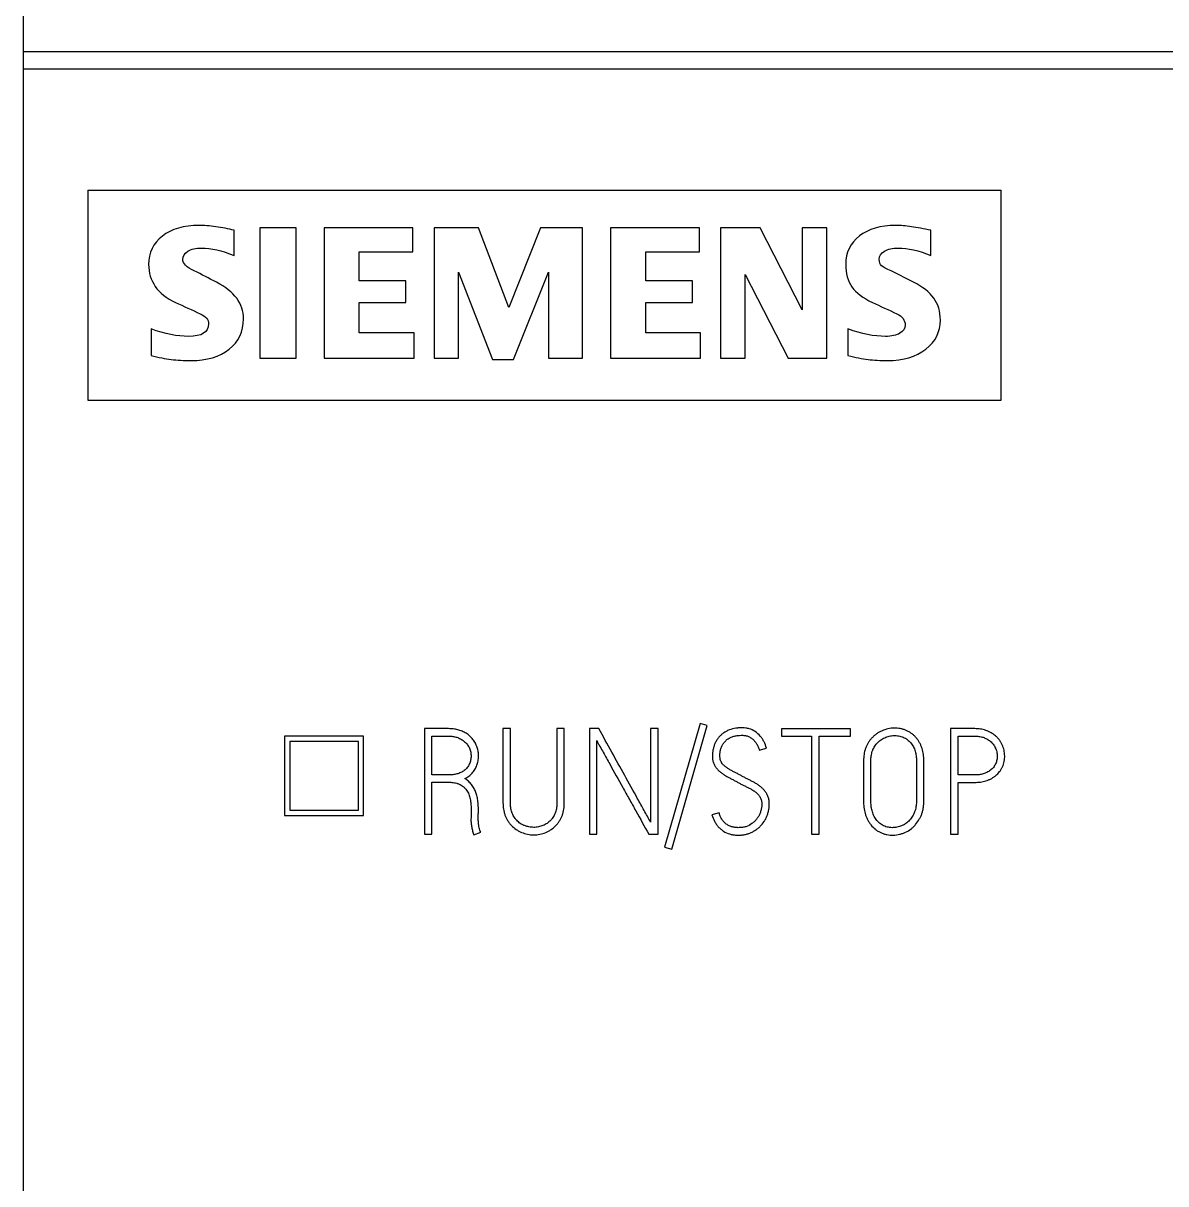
# Model space of a CAD drawing. Extents: x 0 to 420, y 0 to 297.
# Drawn here: x 86.23 to 107.88, y 192.13 to 214.12 of the extents above; entities that cross this region are included whole.
import ezdxf

# ---------------------------------------------------------------- set-up
doc = ezdxf.new("R2010")
doc.units = 0
doc.header["$LTSCALE"] = 23.1
doc.layers.add('10000_FRONT', color=7, linetype='CONTINUOUS')
doc.layers.add('10500_FRONT_LABELING', color=7, linetype='CONTINUOUS')

msp = doc.modelspace()

# ---------------------------------------------------------------- linework, layer by layer
at = {"layer": '10000_FRONT', "color": 7, "linetype": 'CONTINUOUS'}
for p, q in [((86.234, 236.105), (86.234, 146.105)), ((86.234, 213.585), (157.734, 213.585)), ((86.234, 213.252), (157.734, 213.252)), ((87.46, 210.959), (87.46, 206.975)), ((87.46, 210.959), (104.76, 210.959)), ((104.76, 206.975), (104.76, 210.959)), ((87.46, 206.975), (104.76, 206.975)), ((91.184, 200.613), (91.184, 199.111)), ((92.684, 200.613), (91.184, 200.613)), ((91.284, 200.513), (91.284, 199.211)), ((92.584, 200.513), (91.284, 200.513)), ((92.584, 199.211), (92.584, 200.513)), ((92.684, 199.111), (92.684, 200.613)), ((91.284, 199.211), (92.584, 199.211)), ((91.184, 199.111), (92.684, 199.111))]:
    msp.add_line(p, q, dxfattribs=at)
at = {"layer": '10500_FRONT_LABELING', "color": 7, "linetype": 'CONTINUOUS'}
for p, q in [((90.231, 209.719), (90.231, 210.198)), ((90.716, 210.243), (90.716, 207.774)), ((91.404, 210.243), (90.716, 210.243)), ((91.404, 207.774), (91.404, 210.243)), ((91.936, 210.243), (91.936, 207.774)), ((93.619, 210.243), (91.936, 210.243)), ((93.619, 209.786), (93.619, 210.243)), ((94.02, 210.243), (94.02, 207.774)), ((94.859, 210.243), (94.02, 210.243)), ((95.433, 208.733), (94.859, 210.243)), ((96.032, 210.243), (95.433, 208.733)), ((96.83, 210.243), (96.032, 210.243)), ((96.83, 207.774), (96.83, 210.243)), ((97.361, 210.243), (97.361, 207.774)), ((99.045, 210.243), (97.361, 210.243)), ((99.045, 209.786), (99.045, 210.243)), ((99.446, 210.243), (99.446, 207.774)), ((100.196, 210.243), (99.446, 210.243)), ((100.994, 208.687), (100.196, 210.243)), ((100.994, 210.243), (100.994, 208.687)), ((101.458, 210.243), (100.994, 210.243)), ((101.458, 207.774), (101.458, 210.243)), ((103.433, 209.719), (103.433, 210.198)), ((92.598, 209.24), (92.598, 209.786)), ((92.598, 209.786), (93.619, 209.786)), ((98.028, 209.24), (98.028, 209.786)), ((98.028, 209.786), (99.045, 209.786)), ((94.484, 207.774), (94.484, 209.403)), ((94.484, 209.403), (95.126, 207.751)), ((95.521, 207.751), (96.188, 209.403)), ((96.188, 209.403), (96.188, 207.774)), ((99.91, 207.774), (99.91, 209.358)), ((99.91, 209.358), (100.728, 207.774)), ((103.1, 209.212), (102.678, 209.431)), ((93.483, 209.24), (92.598, 209.24)), ((93.483, 208.828), (93.483, 209.24)), ((98.915, 209.24), (98.028, 209.24)), ((98.915, 208.828), (98.915, 209.24)), ((92.598, 208.253), (92.598, 208.828)), ((92.598, 208.828), (93.483, 208.828)), ((98.028, 208.253), (98.028, 208.828)), ((98.028, 208.828), (98.915, 208.828)), ((88.657, 208.326), (88.657, 207.824)), ((93.64, 208.253), (92.598, 208.253)), ((93.64, 207.774), (93.64, 208.253)), ((99.066, 208.253), (98.028, 208.253)), ((99.066, 207.774), (99.066, 208.253)), ((101.859, 208.326), (101.859, 207.824)), ((90.716, 207.774), (91.404, 207.774)), ((91.936, 207.774), (93.64, 207.774)), ((94.02, 207.774), (94.484, 207.774)), ((96.188, 207.774), (96.83, 207.774)), ((97.361, 207.774), (99.066, 207.774)), ((99.446, 207.774), (99.91, 207.774)), ((100.728, 207.774), (101.458, 207.774)), ((95.126, 207.751), (95.521, 207.751)), ((93.834, 200.755), (93.834, 198.755)), ((94.295, 200.755), (93.834, 200.755)), ((95.324, 200.757), (95.324, 199.348)), ((95.466, 200.757), (95.324, 200.757)), ((95.466, 199.348), (95.466, 200.757)), ((96.345, 200.757), (96.345, 199.348)), ((96.486, 200.757), (96.345, 200.757)), ((96.486, 199.348), (96.486, 200.757)), ((96.961, 200.755), (96.961, 198.755)), ((97.141, 200.755), (96.961, 200.755)), ((98.12, 200.755), (98.12, 198.985)), ((98.262, 200.755), (98.12, 200.755)), ((98.262, 198.755), (98.262, 200.755)), ((99.059, 200.852), (98.384, 198.508)), ((98.52, 198.469), (99.194, 200.813)), ((99.194, 200.813), (99.059, 200.852)), ((100.599, 200.752), (100.599, 200.61)), ((101.906, 200.752), (100.599, 200.752)), ((101.906, 200.61), (101.906, 200.752)), ((103.803, 200.755), (103.803, 198.755)), ((104.264, 200.755), (103.803, 200.755)), ((93.976, 199.881), (93.976, 200.613)), ((93.976, 200.613), (94.295, 200.613)), ((97.099, 198.755), (97.099, 200.53)), ((100.599, 200.61), (101.171, 200.61)), ((101.171, 200.61), (101.171, 198.755)), ((101.312, 198.755), (101.312, 200.61)), ((101.312, 200.61), (101.906, 200.61)), ((103.945, 199.878), (103.945, 200.613)), ((103.945, 200.613), (104.264, 200.613)), ((100.18, 200.35), (100.316, 200.388)), ((102.155, 200.15), (102.155, 199.387)), ((102.294, 199.387), (102.294, 200.15)), ((103.157, 200.15), (103.157, 199.387)), ((103.298, 199.387), (103.298, 200.15)), ((94.317, 199.881), (93.976, 199.881)), ((104.264, 199.878), (103.945, 199.878)), ((93.976, 198.755), (93.976, 199.739)), ((93.976, 199.739), (94.312, 199.739)), ((103.945, 198.755), (103.945, 199.737)), ((103.945, 199.737), (104.264, 199.737)), ((94.719, 199.24), (94.719, 199.065)), ((94.858, 199.157), (94.858, 199.212)), ((94.719, 199.065), (94.717, 199.04)), ((99.42, 199.162), (99.284, 199.123)), ((93.834, 198.755), (93.976, 198.755)), ((94.772, 198.741), (94.902, 198.791)), ((96.961, 198.755), (97.099, 198.755)), ((98.087, 198.755), (98.262, 198.755)), ((101.171, 198.755), (101.312, 198.755)), ((103.803, 198.755), (103.945, 198.755)), ((98.384, 198.508), (98.52, 198.469))]:
    msp.add_line(p, q, dxfattribs=at)
for points, knots in [([(89.885, 210.263), (89.765, 210.28), (89.658, 210.288), (89.276, 210.288), (89.045, 210.221), (88.697, 209.95), (88.61, 209.771), (88.61, 209.392), (88.653, 209.253), (88.819, 209.013), (88.948, 208.911), (89.121, 208.828)], [0, 0, 0, 0, 0.087042, 0.087042, 0.353828, 0.353828, 0.619885, 0.619885, 0.809501, 0.809501, 1, 1, 1, 1]), ([(103.063, 210.263), (102.955, 210.28), (102.857, 210.288), (102.478, 210.288), (102.248, 210.222), (101.903, 209.955), (101.818, 209.776), (101.818, 209.377), (101.856, 209.235), (102.013, 209.013), (102.142, 208.915), (102.323, 208.828)], [0, 0, 0, 0, 0.081455, 0.081455, 0.340194, 0.340194, 0.600254, 0.600254, 0.8003, 0.8003, 1, 1, 1, 1]), ([(89.475, 209.431), (89.33, 209.495), (89.257, 209.567), (89.257, 209.705), (89.289, 209.757), (89.417, 209.839), (89.504, 209.86), (89.791, 209.86), (89.998, 209.813), (90.231, 209.719)], [0, 0, 0, 0, 0.261575, 0.261575, 0.462575, 0.462575, 0.663575, 0.663575, 1, 1, 1, 1]), ([(102.498, 209.525), (102.468, 209.553), (102.454, 209.593), (102.454, 209.71), (102.486, 209.761), (102.614, 209.84), (102.702, 209.86), (102.994, 209.86), (103.2, 209.813), (103.433, 209.719)], [0, 0, 0, 0, 0.182565, 0.182565, 0.408598, 0.408598, 0.634631, 0.634631, 1, 1, 1, 1]), ([(88.657, 207.824), (88.8, 207.786), (88.927, 207.761), (89.149, 207.735), (89.274, 207.728), (89.715, 207.728), (89.956, 207.799), (90.318, 208.085), (90.408, 208.277), (90.408, 208.807), (90.237, 209.035), (89.757, 209.285), (89.616, 209.358), (89.475, 209.431)], [0, 0, 0, 0, 0.100187, 0.100187, 0.199698, 0.199698, 0.416215, 0.416215, 0.632733, 0.632733, 0.892257, 0.892257, 1, 1, 1, 1]), ([(101.859, 207.824), (102.002, 207.786), (102.129, 207.761), (102.351, 207.735), (102.474, 207.728), (102.909, 207.728), (103.15, 207.8), (103.519, 208.085), (103.61, 208.269), (103.61, 208.661), (103.569, 208.799), (103.402, 209.025), (103.274, 209.125), (103.1, 209.212)], [0, 0, 0, 0, 0.10411, 0.10411, 0.207517, 0.207517, 0.43653, 0.43653, 0.666137, 0.666137, 0.833734, 0.833734, 1, 1, 1, 1]), ([(89.121, 208.828), (89.277, 208.757), (89.434, 208.686), (89.695, 208.565), (89.746, 208.501), (89.746, 208.264), (89.62, 208.185), (89.154, 208.185), (88.918, 208.232), (88.657, 208.326)], [0, 0, 0, 0, 0.242389, 0.242389, 0.405121, 0.405121, 0.728891, 0.728891, 1, 1, 1, 1]), ([(102.323, 208.828), (102.478, 208.757), (102.632, 208.686), (102.891, 208.565), (102.943, 208.493), (102.943, 208.335), (102.91, 208.284), (102.778, 208.205), (102.686, 208.185), (102.356, 208.185), (102.12, 208.232), (101.859, 208.326)], [0, 0, 0, 0, 0.287648, 0.287648, 0.482601, 0.482601, 0.61717, 0.61717, 0.753642, 0.753642, 1, 1, 1, 1]), ([(94.603, 199.809), (94.629, 199.822), (94.653, 199.837), (94.688, 199.863), (94.699, 199.872), (94.72, 199.891), (94.731, 199.902), (94.76, 199.934), (94.777, 199.957), (94.799, 199.994), (94.805, 200.007), (94.818, 200.033), (94.823, 200.047), (94.839, 200.087), (94.847, 200.115), (94.855, 200.157), (94.857, 200.172), (94.86, 200.201), (94.861, 200.215), (94.861, 200.258), (94.859, 200.287), (94.852, 200.33), (94.85, 200.344), (94.843, 200.372), (94.839, 200.386), (94.825, 200.427), (94.814, 200.453), (94.794, 200.492), (94.786, 200.504), (94.771, 200.528), (94.762, 200.54), (94.736, 200.574), (94.716, 200.595), (94.684, 200.624), (94.673, 200.634), (94.65, 200.651), (94.638, 200.659), (94.601, 200.682), (94.575, 200.695), (94.536, 200.712), (94.522, 200.718), (94.494, 200.727), (94.453, 200.739), (94.41, 200.747), (94.353, 200.753), (94.324, 200.755), (94.295, 200.755)], [0, 0, 0, 0, 0.0625, 0.0625, 0.09375, 0.09375, 0.125, 0.125, 0.1875, 0.1875, 0.21875, 0.21875, 0.25, 0.25, 0.3125, 0.3125, 0.34375, 0.34375, 0.375, 0.375, 0.4375, 0.4375, 0.46875, 0.46875, 0.5, 0.5, 0.5625, 0.5625, 0.59375, 0.59375, 0.625, 0.625, 0.6875, 0.6875, 0.71875, 0.71875, 0.75, 0.75, 0.8125, 0.8125, 0.84375, 0.84375, 0.875, 0.9375, 0.9375, 1, 1, 1, 1]), ([(98.12, 198.985), (98.1, 199.022), (98.08, 199.059), (98.039, 199.132), (98.018, 199.169), (97.957, 199.28), (97.916, 199.353), (97.793, 199.574), (97.711, 199.722), (97.548, 200.017), (97.466, 200.164), (97.304, 200.459), (97.222, 200.607), (97.141, 200.755)], [0, 0, 0, 0, 0.0625, 0.0625, 0.125, 0.125, 0.25, 0.25, 0.5, 0.5, 0.75, 0.75, 1, 1, 1, 1]), ([(100.316, 200.388), (100.304, 200.429), (100.289, 200.469), (100.26, 200.526), (100.249, 200.544), (100.232, 200.571), (100.225, 200.579), (100.213, 200.597), (100.206, 200.605), (100.171, 200.646), (100.14, 200.675), (100.068, 200.723), (100.029, 200.741), (99.978, 200.756), (99.967, 200.758), (99.946, 200.763), (99.936, 200.765), (99.904, 200.769), (99.883, 200.771), (99.84, 200.772), (99.819, 200.771), (99.776, 200.768), (99.755, 200.765), (99.691, 200.755), (99.65, 200.745), (99.6, 200.726), (99.59, 200.722), (99.571, 200.713), (99.561, 200.708), (99.533, 200.693), (99.515, 200.682), (99.489, 200.663), (99.48, 200.657), (99.464, 200.643), (99.456, 200.636), (99.433, 200.613), (99.418, 200.597), (99.392, 200.564), (99.38, 200.546), (99.363, 200.519), (99.358, 200.509), (99.348, 200.49), (99.344, 200.481), (99.331, 200.451), (99.324, 200.431), (99.314, 200.401), (99.312, 200.39), (99.307, 200.369), (99.304, 200.359), (99.299, 200.327), (99.296, 200.306), (99.293, 200.263), (99.292, 200.242), (99.293, 200.21), (99.294, 200.199), (99.296, 200.178), (99.297, 200.167), (99.303, 200.135), (99.309, 200.115), (99.32, 200.085), (99.325, 200.075), (99.335, 200.056), (99.341, 200.047), (99.352, 200.029), (99.359, 200.02), (99.372, 200.003), (99.379, 199.995), (99.393, 199.979), (99.4, 199.971), (99.416, 199.956), (99.423, 199.949), (99.448, 199.928), (99.464, 199.915), (99.499, 199.89), (99.517, 199.878), (99.553, 199.856), (99.572, 199.845), (99.61, 199.825), (99.629, 199.816), (99.667, 199.796), (99.686, 199.786), (99.724, 199.765), (99.743, 199.755), (99.78, 199.734), (99.799, 199.724), (99.837, 199.704), (99.856, 199.694), (99.894, 199.675), (99.914, 199.665), (99.952, 199.647), (99.972, 199.638), (100.01, 199.618), (100.029, 199.607), (100.056, 199.59), (100.065, 199.585), (100.083, 199.573), (100.092, 199.566), (100.109, 199.553), (100.117, 199.547), (100.134, 199.532), (100.141, 199.525), (100.156, 199.51), (100.164, 199.502), (100.177, 199.485), (100.184, 199.476), (100.195, 199.458), (100.2, 199.449), (100.21, 199.429), (100.213, 199.419), (100.219, 199.398), (100.222, 199.388), (100.225, 199.367), (100.226, 199.356), (100.228, 199.323), (100.228, 199.302), (100.223, 199.26), (100.219, 199.239), (100.209, 199.197), (100.203, 199.176), (100.188, 199.136), (100.179, 199.117), (100.163, 199.089), (100.158, 199.079), (100.146, 199.061), (100.139, 199.053), (100.12, 199.027), (100.106, 199.011), (100.083, 198.989), (100.075, 198.982), (100.058, 198.969), (100.049, 198.962), (100.005, 198.931), (99.968, 198.911), (99.916, 198.895), (99.905, 198.893), (99.884, 198.888), (99.853, 198.883), (99.82, 198.88), (99.788, 198.879), (99.777, 198.879), (99.756, 198.88), (99.745, 198.881), (99.713, 198.884), (99.692, 198.887), (99.661, 198.895), (99.651, 198.898), (99.63, 198.905), (99.62, 198.909), (99.591, 198.923), (99.572, 198.934), (99.547, 198.954), (99.538, 198.961), (99.522, 198.975), (99.515, 198.983), (99.493, 199.007), (99.48, 199.024), (99.463, 199.052), (99.457, 199.061), (99.447, 199.081), (99.443, 199.09), (99.431, 199.12), (99.425, 199.141), (99.42, 199.162)], [0, 0, 0, 0, 0.03125, 0.03125, 0.046875, 0.046875, 0.054688, 0.054688, 0.0625, 0.0625, 0.09375, 0.09375, 0.125, 0.125, 0.132812, 0.132812, 0.140625, 0.140625, 0.15625, 0.15625, 0.171875, 0.171875, 0.1875, 0.1875, 0.21875, 0.21875, 0.226562, 0.226562, 0.234375, 0.234375, 0.25, 0.25, 0.257812, 0.257812, 0.265625, 0.265625, 0.28125, 0.28125, 0.296875, 0.296875, 0.304688, 0.304688, 0.3125, 0.3125, 0.328125, 0.328125, 0.335938, 0.335938, 0.34375, 0.34375, 0.359375, 0.359375, 0.375, 0.375, 0.382812, 0.382812, 0.390625, 0.390625, 0.40625, 0.40625, 0.414062, 0.414062, 0.421875, 0.421875, 0.429688, 0.429688, 0.4375, 0.4375, 0.445312, 0.445312, 0.453125, 0.453125, 0.46875, 0.46875, 0.484375, 0.484375, 0.5, 0.5, 0.515625, 0.515625, 0.53125, 0.53125, 0.546875, 0.546875, 0.5625, 0.5625, 0.578125, 0.578125, 0.59375, 0.59375, 0.609375, 0.609375, 0.625, 0.625, 0.632812, 0.632812, 0.640625, 0.640625, 0.648438, 0.648438, 0.65625, 0.65625, 0.664062, 0.664062, 0.671875, 0.671875, 0.679688, 0.679688, 0.6875, 0.6875, 0.695312, 0.695312, 0.703125, 0.703125, 0.71875, 0.71875, 0.734375, 0.734375, 0.75, 0.75, 0.765625, 0.765625, 0.773438, 0.773438, 0.78125, 0.78125, 0.796875, 0.796875, 0.804688, 0.804688, 0.8125, 0.8125, 0.84375, 0.84375, 0.851562, 0.851562, 0.859375, 0.875, 0.875, 0.882812, 0.882812, 0.890625, 0.890625, 0.90625, 0.90625, 0.914062, 0.914062, 0.921875, 0.921875, 0.9375, 0.9375, 0.945312, 0.945312, 0.953125, 0.953125, 0.96875, 0.96875, 0.976562, 0.976562, 0.984375, 0.984375, 1, 1, 1, 1]), ([(103.298, 200.15), (103.298, 200.189), (103.296, 200.228), (103.285, 200.305), (103.276, 200.343), (103.258, 200.399), (103.251, 200.417), (103.236, 200.453), (103.219, 200.488), (103.198, 200.521), (103.176, 200.553), (103.164, 200.569), (103.138, 200.599), (103.124, 200.613), (103.096, 200.639), (103.081, 200.652), (103.058, 200.67), (103.05, 200.675), (103.033, 200.686), (103.025, 200.691), (102.999, 200.706), (102.982, 200.714), (102.946, 200.73), (102.927, 200.736), (102.899, 200.745), (102.89, 200.748), (102.871, 200.752), (102.861, 200.754), (102.812, 200.763), (102.773, 200.766), (102.715, 200.765), (102.695, 200.764), (102.656, 200.759), (102.636, 200.755), (102.579, 200.742), (102.542, 200.73), (102.497, 200.71), (102.488, 200.706), (102.47, 200.697), (102.461, 200.693), (102.436, 200.678), (102.419, 200.668), (102.388, 200.645), (102.372, 200.633), (102.35, 200.614), (102.343, 200.608), (102.328, 200.594), (102.321, 200.587), (102.301, 200.565), (102.289, 200.551), (102.265, 200.519), (102.254, 200.503), (102.234, 200.47), (102.225, 200.453), (102.207, 200.417), (102.2, 200.399), (102.186, 200.362), (102.181, 200.344), (102.171, 200.306), (102.167, 200.287), (102.161, 200.248), (102.159, 200.228), (102.156, 200.189), (102.155, 200.17), (102.155, 200.15)], [0, 0, 0, 0, 0.0625, 0.0625, 0.125, 0.125, 0.15625, 0.15625, 0.1875, 0.21875, 0.21875, 0.25, 0.25, 0.28125, 0.28125, 0.3125, 0.3125, 0.328125, 0.328125, 0.34375, 0.34375, 0.375, 0.375, 0.40625, 0.40625, 0.421875, 0.421875, 0.4375, 0.4375, 0.5, 0.5, 0.53125, 0.53125, 0.5625, 0.5625, 0.625, 0.625, 0.640625, 0.640625, 0.65625, 0.65625, 0.6875, 0.6875, 0.71875, 0.71875, 0.734375, 0.734375, 0.75, 0.75, 0.78125, 0.78125, 0.8125, 0.8125, 0.84375, 0.84375, 0.875, 0.875, 0.90625, 0.90625, 0.9375, 0.9375, 0.96875, 0.96875, 1, 1, 1, 1]), ([(104.264, 199.737), (104.299, 199.737), (104.335, 199.739), (104.405, 199.748), (104.439, 199.755), (104.49, 199.771), (104.507, 199.777), (104.54, 199.79), (104.556, 199.798), (104.587, 199.815), (104.602, 199.824), (104.632, 199.844), (104.646, 199.855), (104.687, 199.889), (104.712, 199.914), (104.744, 199.956), (104.754, 199.971), (104.772, 200.002), (104.781, 200.018), (104.802, 200.066), (104.813, 200.1), (104.827, 200.17), (104.83, 200.206), (104.829, 200.259), (104.828, 200.276), (104.824, 200.312), (104.821, 200.33), (104.809, 200.381), (104.798, 200.415), (104.78, 200.456), (104.776, 200.464), (104.767, 200.48), (104.763, 200.487), (104.75, 200.51), (104.74, 200.525), (104.719, 200.553), (104.708, 200.567), (104.684, 200.593), (104.671, 200.606), (104.631, 200.641), (104.601, 200.661), (104.555, 200.687), (104.539, 200.695), (104.507, 200.71), (104.49, 200.717), (104.457, 200.728), (104.44, 200.733), (104.405, 200.741), (104.388, 200.745), (104.335, 200.752), (104.299, 200.755), (104.264, 200.755)], [0, 0, 0, 0, 0.0625, 0.0625, 0.125, 0.125, 0.15625, 0.15625, 0.1875, 0.1875, 0.21875, 0.21875, 0.25, 0.25, 0.3125, 0.3125, 0.34375, 0.34375, 0.375, 0.375, 0.4375, 0.4375, 0.5, 0.5, 0.53125, 0.53125, 0.5625, 0.5625, 0.625, 0.625, 0.640625, 0.640625, 0.65625, 0.65625, 0.6875, 0.6875, 0.71875, 0.71875, 0.75, 0.75, 0.8125, 0.8125, 0.84375, 0.84375, 0.875, 0.875, 0.90625, 0.90625, 0.9375, 0.9375, 1, 1, 1, 1]), ([(94.295, 200.613), (94.321, 200.613), (94.347, 200.612), (94.397, 200.605), (94.422, 200.599), (94.472, 200.584), (94.496, 200.574), (94.541, 200.55), (94.562, 200.536), (94.593, 200.512), (94.603, 200.503), (94.621, 200.485), (94.639, 200.467), (94.654, 200.446), (94.668, 200.424), (94.675, 200.413), (94.692, 200.378), (94.701, 200.354), (94.711, 200.316), (94.713, 200.304), (94.717, 200.278), (94.718, 200.265), (94.72, 200.24), (94.719, 200.227), (94.718, 200.201), (94.716, 200.188), (94.71, 200.15), (94.703, 200.125), (94.689, 200.089), (94.684, 200.077), (94.672, 200.054), (94.665, 200.043), (94.642, 200.012), (94.625, 199.993), (94.586, 199.959), (94.564, 199.945), (94.53, 199.926), (94.518, 199.921), (94.495, 199.91), (94.482, 199.906), (94.446, 199.894), (94.42, 199.889), (94.369, 199.882), (94.343, 199.881), (94.317, 199.881)], [0, 0, 0, 0, 0.0625, 0.0625, 0.125, 0.125, 0.1875, 0.1875, 0.25, 0.25, 0.28125, 0.28125, 0.3125, 0.34375, 0.34375, 0.375, 0.375, 0.4375, 0.4375, 0.46875, 0.46875, 0.5, 0.5, 0.53125, 0.53125, 0.5625, 0.5625, 0.625, 0.625, 0.65625, 0.65625, 0.6875, 0.6875, 0.75, 0.75, 0.8125, 0.8125, 0.84375, 0.84375, 0.875, 0.875, 0.9375, 0.9375, 1, 1, 1, 1]), ([(97.099, 200.53), (97.109, 200.511), (97.119, 200.492), (97.139, 200.455), (97.15, 200.437), (97.181, 200.381), (97.202, 200.345), (97.264, 200.234), (97.305, 200.16), (97.428, 199.938), (97.51, 199.79), (97.614, 199.605), (97.634, 199.568), (97.675, 199.494), (97.696, 199.457), (97.758, 199.346), (97.799, 199.272), (97.922, 199.05), (98.005, 198.903), (98.087, 198.755)], [0, 0, 0, 0, 0.03125, 0.03125, 0.0625, 0.0625, 0.125, 0.125, 0.25, 0.25, 0.5, 0.5, 0.5625, 0.5625, 0.625, 0.625, 0.75, 0.75, 1, 1, 1, 1]), ([(99.284, 199.123), (99.297, 199.082), (99.312, 199.042), (99.341, 198.985), (99.352, 198.966), (99.37, 198.939), (99.376, 198.931), (99.389, 198.913), (99.396, 198.905), (99.417, 198.881), (99.433, 198.866), (99.457, 198.845), (99.465, 198.838), (99.483, 198.825), (99.492, 198.819), (99.537, 198.79), (99.576, 198.772), (99.629, 198.757), (99.639, 198.754), (99.66, 198.75), (99.671, 198.748), (99.702, 198.742), (99.724, 198.74), (99.766, 198.738), (99.788, 198.738), (99.82, 198.739), (99.831, 198.739), (99.853, 198.741), (99.863, 198.742), (99.895, 198.747), (99.916, 198.751), (99.957, 198.761), (99.978, 198.768), (100.008, 198.78), (100.018, 198.784), (100.038, 198.793), (100.047, 198.798), (100.076, 198.813), (100.094, 198.824), (100.13, 198.848), (100.147, 198.86), (100.172, 198.881), (100.18, 198.889), (100.196, 198.903), (100.203, 198.911), (100.24, 198.95), (100.265, 198.985), (100.293, 199.031), (100.298, 199.041), (100.308, 199.06), (100.312, 199.07), (100.325, 199.099), (100.333, 199.12), (100.346, 199.16), (100.352, 199.181), (100.359, 199.213), (100.36, 199.223), (100.364, 199.245), (100.365, 199.255), (100.368, 199.288), (100.369, 199.309), (100.369, 199.352), (100.367, 199.373), (100.361, 199.416), (100.356, 199.438), (100.346, 199.468), (100.342, 199.478), (100.334, 199.498), (100.329, 199.508), (100.313, 199.536), (100.289, 199.572), (100.26, 199.604), (100.237, 199.627), (100.229, 199.634), (100.213, 199.648), (100.188, 199.669), (100.162, 199.687), (100.126, 199.711), (100.108, 199.722), (100.071, 199.743), (100.052, 199.753), (100.014, 199.772), (99.995, 199.781), (99.957, 199.8), (99.938, 199.81), (99.901, 199.83), (99.882, 199.84), (99.844, 199.86), (99.826, 199.87), (99.788, 199.89), (99.769, 199.9), (99.731, 199.919), (99.712, 199.929), (99.674, 199.948), (99.655, 199.958), (99.618, 199.979), (99.6, 199.99), (99.564, 200.013), (99.547, 200.025), (99.514, 200.053), (99.499, 200.068), (99.479, 200.093), (99.473, 200.102), (99.464, 200.115), (99.461, 200.12), (99.456, 200.13), (99.454, 200.134), (99.448, 200.149), (99.444, 200.159), (99.439, 200.18), (99.437, 200.191), (99.435, 200.212), (99.434, 200.223), (99.434, 200.244), (99.434, 200.265), (99.436, 200.287), (99.438, 200.308), (99.44, 200.319), (99.445, 200.35), (99.45, 200.371), (99.46, 200.401), (99.464, 200.411), (99.473, 200.43), (99.478, 200.44), (99.495, 200.468), (99.507, 200.485), (99.528, 200.509), (99.535, 200.517), (99.551, 200.532), (99.559, 200.54), (99.584, 200.56), (99.602, 200.571), (99.631, 200.586), (99.64, 200.59), (99.66, 200.599), (99.67, 200.603), (99.701, 200.613), (99.722, 200.617), (99.753, 200.622), (99.764, 200.623), (99.785, 200.625), (99.795, 200.627), (99.827, 200.629), (99.849, 200.63), (99.881, 200.629), (99.891, 200.628), (99.912, 200.625), (99.923, 200.623), (99.954, 200.616), (99.974, 200.608), (100.002, 200.593), (100.011, 200.588), (100.029, 200.576), (100.038, 200.57), (100.054, 200.557), (100.062, 200.55), (100.078, 200.535), (100.085, 200.527), (100.099, 200.511), (100.105, 200.502), (100.118, 200.485), (100.124, 200.476), (100.14, 200.449), (100.15, 200.429), (100.167, 200.39), (100.175, 200.37), (100.18, 200.35)], [0, 0, 0, 0, 0.03125, 0.03125, 0.046875, 0.046875, 0.054688, 0.054688, 0.0625, 0.0625, 0.078125, 0.078125, 0.085938, 0.085938, 0.09375, 0.09375, 0.125, 0.125, 0.132812, 0.132812, 0.140625, 0.140625, 0.15625, 0.15625, 0.171875, 0.171875, 0.179688, 0.179688, 0.1875, 0.1875, 0.203125, 0.203125, 0.21875, 0.21875, 0.226562, 0.226562, 0.234375, 0.234375, 0.25, 0.25, 0.265625, 0.265625, 0.273438, 0.273438, 0.28125, 0.28125, 0.3125, 0.3125, 0.320312, 0.320312, 0.328125, 0.328125, 0.34375, 0.34375, 0.359375, 0.359375, 0.367188, 0.367188, 0.375, 0.375, 0.390625, 0.390625, 0.40625, 0.40625, 0.421875, 0.421875, 0.429688, 0.429688, 0.4375, 0.4375, 0.453125, 0.46875, 0.46875, 0.476562, 0.476562, 0.484375, 0.5, 0.5, 0.515625, 0.515625, 0.53125, 0.53125, 0.546875, 0.546875, 0.5625, 0.5625, 0.578125, 0.578125, 0.59375, 0.59375, 0.609375, 0.609375, 0.625, 0.625, 0.640625, 0.640625, 0.65625, 0.65625, 0.671875, 0.671875, 0.6875, 0.6875, 0.695312, 0.695312, 0.699219, 0.699219, 0.703125, 0.703125, 0.710938, 0.710938, 0.71875, 0.71875, 0.726562, 0.726562, 0.734375, 0.742188, 0.742188, 0.75, 0.75, 0.765625, 0.765625, 0.773438, 0.773438, 0.78125, 0.78125, 0.796875, 0.796875, 0.804688, 0.804688, 0.8125, 0.8125, 0.828125, 0.828125, 0.835938, 0.835938, 0.84375, 0.84375, 0.859375, 0.859375, 0.867188, 0.867188, 0.875, 0.875, 0.890625, 0.890625, 0.898438, 0.898438, 0.90625, 0.90625, 0.921875, 0.921875, 0.929688, 0.929688, 0.9375, 0.9375, 0.945312, 0.945312, 0.953125, 0.953125, 0.960938, 0.960938, 0.96875, 0.96875, 0.984375, 0.984375, 1, 1, 1, 1]), ([(102.294, 200.15), (102.294, 200.18), (102.296, 200.21), (102.305, 200.268), (102.312, 200.297), (102.324, 200.333), (102.327, 200.34), (102.332, 200.354), (102.341, 200.374), (102.352, 200.394), (102.374, 200.432), (102.391, 200.457), (102.417, 200.485), (102.422, 200.49), (102.433, 200.501), (102.449, 200.516), (102.466, 200.53), (102.491, 200.548), (102.503, 200.556), (102.529, 200.571), (102.543, 200.577), (102.584, 200.596), (102.613, 200.605), (102.656, 200.615), (102.671, 200.618), (102.701, 200.622), (102.716, 200.623), (102.761, 200.625), (102.791, 200.623), (102.835, 200.616), (102.85, 200.612), (102.879, 200.604), (102.907, 200.594), (102.934, 200.58), (102.96, 200.565), (102.973, 200.556), (102.996, 200.538), (103.008, 200.528), (103.03, 200.508), (103.04, 200.497), (103.07, 200.462), (103.087, 200.438), (103.108, 200.398), (103.114, 200.385), (103.125, 200.356), (103.13, 200.342), (103.142, 200.299), (103.148, 200.27), (103.155, 200.21), (103.157, 200.18), (103.157, 200.15)], [0, 0, 0, 0, 0.0625, 0.0625, 0.125, 0.125, 0.140625, 0.140625, 0.15625, 0.1875, 0.1875, 0.25, 0.25, 0.265625, 0.265625, 0.28125, 0.3125, 0.3125, 0.34375, 0.34375, 0.375, 0.375, 0.4375, 0.4375, 0.46875, 0.46875, 0.5, 0.5, 0.5625, 0.5625, 0.59375, 0.59375, 0.625, 0.65625, 0.65625, 0.6875, 0.6875, 0.71875, 0.71875, 0.75, 0.75, 0.8125, 0.8125, 0.84375, 0.84375, 0.875, 0.875, 0.9375, 0.9375, 1, 1, 1, 1]), ([(104.264, 200.613), (104.29, 200.613), (104.316, 200.612), (104.368, 200.604), (104.393, 200.599), (104.444, 200.583), (104.468, 200.572), (104.502, 200.553), (104.513, 200.546), (104.535, 200.532), (104.546, 200.524), (104.576, 200.499), (104.594, 200.48), (104.618, 200.45), (104.626, 200.439), (104.64, 200.416), (104.646, 200.405), (104.663, 200.369), (104.672, 200.345), (104.681, 200.306), (104.683, 200.293), (104.687, 200.267), (104.688, 200.254), (104.688, 200.228), (104.688, 200.215), (104.686, 200.189), (104.684, 200.176), (104.676, 200.137), (104.668, 200.113), (104.652, 200.077), (104.646, 200.065), (104.632, 200.043), (104.624, 200.032), (104.608, 200.012), (104.599, 200.002), (104.58, 199.984), (104.57, 199.975), (104.539, 199.951), (104.517, 199.937), (104.481, 199.92), (104.469, 199.914), (104.445, 199.905), (104.432, 199.901), (104.407, 199.894), (104.394, 199.891), (104.369, 199.886), (104.356, 199.884), (104.316, 199.879), (104.29, 199.878), (104.264, 199.878)], [0, 0, 0, 0, 0.0625, 0.0625, 0.125, 0.125, 0.1875, 0.1875, 0.21875, 0.21875, 0.25, 0.25, 0.3125, 0.3125, 0.34375, 0.34375, 0.375, 0.375, 0.4375, 0.4375, 0.46875, 0.46875, 0.5, 0.5, 0.53125, 0.53125, 0.5625, 0.5625, 0.625, 0.625, 0.65625, 0.65625, 0.6875, 0.6875, 0.71875, 0.71875, 0.75, 0.75, 0.8125, 0.8125, 0.84375, 0.84375, 0.875, 0.875, 0.90625, 0.90625, 0.9375, 0.9375, 1, 1, 1, 1]), ([(94.312, 199.739), (94.342, 199.739), (94.373, 199.737), (94.418, 199.729), (94.433, 199.726), (94.455, 199.719), (94.462, 199.717), (94.477, 199.712), (94.484, 199.709), (94.519, 199.694), (94.546, 199.679), (94.576, 199.654), (94.582, 199.649), (94.593, 199.639), (94.599, 199.634), (94.615, 199.617), (94.624, 199.605), (94.642, 199.58), (94.65, 199.567), (94.665, 199.539), (94.671, 199.526), (94.682, 199.497), (94.687, 199.483), (94.696, 199.453), (94.699, 199.438), (94.709, 199.393), (94.713, 199.363), (94.718, 199.301), (94.719, 199.271), (94.719, 199.24)], [0, 0, 0, 0, 0.125, 0.125, 0.1875, 0.1875, 0.21875, 0.21875, 0.25, 0.25, 0.375, 0.375, 0.40625, 0.40625, 0.4375, 0.4375, 0.5, 0.5, 0.5625, 0.5625, 0.625, 0.625, 0.6875, 0.6875, 0.75, 0.75, 0.875, 0.875, 1, 1, 1, 1]), ([(94.858, 199.212), (94.858, 199.269), (94.855, 199.326), (94.845, 199.41), (94.84, 199.438), (94.828, 199.493), (94.82, 199.52), (94.805, 199.56), (94.8, 199.573), (94.788, 199.599), (94.782, 199.612), (94.761, 199.649), (94.745, 199.672), (94.72, 199.706), (94.711, 199.717), (94.691, 199.738), (94.681, 199.748), (94.65, 199.777), (94.628, 199.794), (94.603, 199.809)], [0, 0, 0, 0, 0.25, 0.25, 0.375, 0.375, 0.5, 0.5, 0.5625, 0.5625, 0.625, 0.625, 0.75, 0.75, 0.8125, 0.8125, 0.875, 0.875, 1, 1, 1, 1]), ([(95.324, 199.348), (95.324, 199.309), (95.327, 199.27), (95.335, 199.212), (95.339, 199.193), (95.346, 199.165), (95.349, 199.155), (95.355, 199.137), (95.358, 199.127), (95.375, 199.081), (95.392, 199.046), (95.422, 198.997), (95.433, 198.981), (95.457, 198.949), (95.47, 198.934), (95.511, 198.892), (95.541, 198.867), (95.581, 198.839), (95.589, 198.834), (95.606, 198.824), (95.615, 198.819), (95.641, 198.805), (95.659, 198.797), (95.713, 198.774), (95.75, 198.763), (95.827, 198.747), (95.866, 198.744), (95.925, 198.743), (95.944, 198.744), (95.983, 198.748), (96.003, 198.751), (96.061, 198.762), (96.098, 198.774), (96.143, 198.792), (96.152, 198.796), (96.17, 198.804), (96.179, 198.809), (96.205, 198.823), (96.221, 198.833), (96.27, 198.866), (96.299, 198.891), (96.333, 198.926), (96.34, 198.934), (96.353, 198.948), (96.359, 198.956), (96.377, 198.979), (96.388, 198.996), (96.408, 199.029), (96.417, 199.046), (96.435, 199.081), (96.442, 199.099), (96.456, 199.136), (96.462, 199.155), (96.471, 199.192), (96.475, 199.211), (96.481, 199.25), (96.483, 199.27), (96.486, 199.309), (96.486, 199.328), (96.486, 199.348)], [0, 0, 0, 0, 0.0625, 0.0625, 0.09375, 0.09375, 0.109375, 0.109375, 0.125, 0.125, 0.1875, 0.1875, 0.21875, 0.21875, 0.25, 0.25, 0.3125, 0.3125, 0.328125, 0.328125, 0.34375, 0.34375, 0.375, 0.375, 0.4375, 0.4375, 0.5, 0.5, 0.53125, 0.53125, 0.5625, 0.5625, 0.625, 0.625, 0.640625, 0.640625, 0.65625, 0.65625, 0.6875, 0.6875, 0.75, 0.75, 0.765625, 0.765625, 0.78125, 0.78125, 0.8125, 0.8125, 0.84375, 0.84375, 0.875, 0.875, 0.90625, 0.90625, 0.9375, 0.9375, 0.96875, 0.96875, 1, 1, 1, 1]), ([(96.345, 199.348), (96.345, 199.318), (96.343, 199.289), (96.335, 199.23), (96.328, 199.201), (96.313, 199.159), (96.308, 199.145), (96.295, 199.118), (96.288, 199.105), (96.273, 199.079), (96.265, 199.067), (96.252, 199.048), (96.247, 199.043), (96.237, 199.031), (96.233, 199.025), (96.207, 198.998), (96.184, 198.978), (96.148, 198.953), (96.135, 198.945), (96.108, 198.931), (96.095, 198.925), (96.053, 198.908), (96.024, 198.9), (95.965, 198.888), (95.936, 198.885), (95.891, 198.885), (95.876, 198.886), (95.846, 198.889), (95.831, 198.891), (95.787, 198.899), (95.759, 198.908), (95.724, 198.921), (95.717, 198.924), (95.703, 198.931), (95.697, 198.934), (95.677, 198.945), (95.664, 198.952), (95.627, 198.977), (95.605, 198.997), (95.579, 199.024), (95.574, 199.03), (95.564, 199.041), (95.56, 199.047), (95.546, 199.065), (95.538, 199.078), (95.523, 199.103), (95.516, 199.116), (95.503, 199.144), (95.497, 199.158), (95.483, 199.2), (95.476, 199.229), (95.47, 199.273), (95.468, 199.288), (95.466, 199.318), (95.466, 199.333), (95.466, 199.348)], [0, 0, 0, 0, 0.0625, 0.0625, 0.125, 0.125, 0.15625, 0.15625, 0.1875, 0.1875, 0.21875, 0.21875, 0.234375, 0.234375, 0.25, 0.25, 0.3125, 0.3125, 0.34375, 0.34375, 0.375, 0.375, 0.4375, 0.4375, 0.5, 0.5, 0.53125, 0.53125, 0.5625, 0.5625, 0.625, 0.625, 0.640625, 0.640625, 0.65625, 0.65625, 0.6875, 0.6875, 0.75, 0.75, 0.765625, 0.765625, 0.78125, 0.78125, 0.8125, 0.8125, 0.84375, 0.84375, 0.875, 0.875, 0.9375, 0.9375, 0.96875, 0.96875, 1, 1, 1, 1]), ([(102.155, 199.387), (102.155, 199.347), (102.158, 199.306), (102.167, 199.227), (102.175, 199.187), (102.192, 199.129), (102.198, 199.109), (102.213, 199.072), (102.221, 199.053), (102.239, 199.017), (102.248, 199), (102.27, 198.966), (102.282, 198.949), (102.32, 198.902), (102.348, 198.873), (102.387, 198.842), (102.395, 198.836), (102.412, 198.824), (102.42, 198.819), (102.446, 198.803), (102.482, 198.784), (102.519, 198.769), (102.548, 198.76), (102.558, 198.757), (102.577, 198.752), (102.587, 198.75), (102.637, 198.74), (102.677, 198.737), (102.738, 198.739), (102.758, 198.74), (102.799, 198.745), (102.818, 198.749), (102.857, 198.758), (102.877, 198.764), (102.905, 198.774), (102.915, 198.778), (102.934, 198.785), (102.943, 198.789), (102.989, 198.811), (103.023, 198.831), (103.071, 198.868), (103.086, 198.881), (103.115, 198.91), (103.129, 198.924), (103.168, 198.97), (103.191, 199.004), (103.221, 199.056), (103.23, 199.074), (103.247, 199.111), (103.255, 199.13), (103.268, 199.167), (103.274, 199.187), (103.283, 199.226), (103.287, 199.246), (103.296, 199.306), (103.298, 199.346), (103.298, 199.387)], [0, 0, 0, 0, 0.0625, 0.0625, 0.125, 0.125, 0.15625, 0.15625, 0.1875, 0.1875, 0.21875, 0.21875, 0.25, 0.25, 0.3125, 0.3125, 0.328125, 0.328125, 0.34375, 0.34375, 0.375, 0.40625, 0.40625, 0.421875, 0.421875, 0.4375, 0.4375, 0.5, 0.5, 0.53125, 0.53125, 0.5625, 0.5625, 0.59375, 0.59375, 0.609375, 0.609375, 0.625, 0.625, 0.6875, 0.6875, 0.71875, 0.71875, 0.75, 0.75, 0.8125, 0.8125, 0.84375, 0.84375, 0.875, 0.875, 0.90625, 0.90625, 0.9375, 0.9375, 1, 1, 1, 1]), ([(103.157, 199.387), (103.157, 199.356), (103.155, 199.325), (103.149, 199.279), (103.146, 199.263), (103.14, 199.233), (103.135, 199.218), (103.121, 199.173), (103.109, 199.145), (103.087, 199.104), (103.079, 199.09), (103.062, 199.064), (103.053, 199.051), (103.023, 199.015), (103.001, 198.993), (102.965, 198.964), (102.953, 198.955), (102.933, 198.942), (102.926, 198.938), (102.912, 198.931), (102.905, 198.927), (102.87, 198.91), (102.841, 198.9), (102.796, 198.889), (102.78, 198.886), (102.749, 198.881), (102.734, 198.88), (102.703, 198.879), (102.687, 198.879), (102.656, 198.882), (102.641, 198.884), (102.595, 198.892), (102.565, 198.902), (102.522, 198.922), (102.509, 198.93), (102.483, 198.947), (102.471, 198.956), (102.447, 198.976), (102.435, 198.987), (102.414, 199.01), (102.394, 199.034), (102.377, 199.059), (102.36, 199.086), (102.353, 199.1), (102.333, 199.142), (102.323, 199.172), (102.312, 199.217), (102.308, 199.232), (102.303, 199.263), (102.301, 199.278), (102.296, 199.325), (102.294, 199.356), (102.294, 199.387)], [0, 0, 0, 0, 0.0625, 0.0625, 0.09375, 0.09375, 0.125, 0.125, 0.1875, 0.1875, 0.21875, 0.21875, 0.25, 0.25, 0.3125, 0.3125, 0.34375, 0.34375, 0.359375, 0.359375, 0.375, 0.375, 0.4375, 0.4375, 0.46875, 0.46875, 0.5, 0.5, 0.53125, 0.53125, 0.5625, 0.5625, 0.625, 0.625, 0.65625, 0.65625, 0.6875, 0.6875, 0.71875, 0.71875, 0.75, 0.78125, 0.78125, 0.8125, 0.8125, 0.875, 0.875, 0.90625, 0.90625, 0.9375, 0.9375, 1, 1, 1, 1]), ([(94.717, 199.04), (94.717, 199.015), (94.718, 198.989), (94.723, 198.938), (94.727, 198.913), (94.736, 198.863), (94.742, 198.838), (94.756, 198.789), (94.764, 198.765), (94.772, 198.741)], [0, 0, 0, 0, 0.25, 0.25, 0.5, 0.5, 0.75, 0.75, 1, 1, 1, 1]), ([(94.902, 198.791), (94.891, 198.82), (94.881, 198.849), (94.87, 198.894), (94.868, 198.909), (94.863, 198.94), (94.861, 198.956), (94.858, 198.986), (94.857, 199.002), (94.856, 199.033), (94.855, 199.048), (94.855, 199.072), (94.855, 199.079), (94.855, 199.095), (94.855, 199.103), (94.855, 199.118), (94.855, 199.126), (94.856, 199.141), (94.857, 199.149), (94.858, 199.157)], [0, 0, 0, 0, 0.25, 0.25, 0.375, 0.375, 0.5, 0.5, 0.625, 0.625, 0.75, 0.75, 0.8125, 0.8125, 0.875, 0.875, 0.9375, 0.9375, 1, 1, 1, 1])]:
    msp.add_open_spline(points, degree=3, knots=knots, dxfattribs=at)
for points in [[(90.231, 210.198), (90.12, 210.224), (90.004, 210.246), (89.885, 210.263)], [(103.433, 210.198), (103.294, 210.224), (103.171, 210.246), (103.063, 210.263)], [(102.678, 209.431), (102.587, 209.465), (102.527, 209.496), (102.498, 209.525)]]:
    msp.add_open_spline(points, degree=3, dxfattribs=at)

doc.saveas('drawing.dxf')
